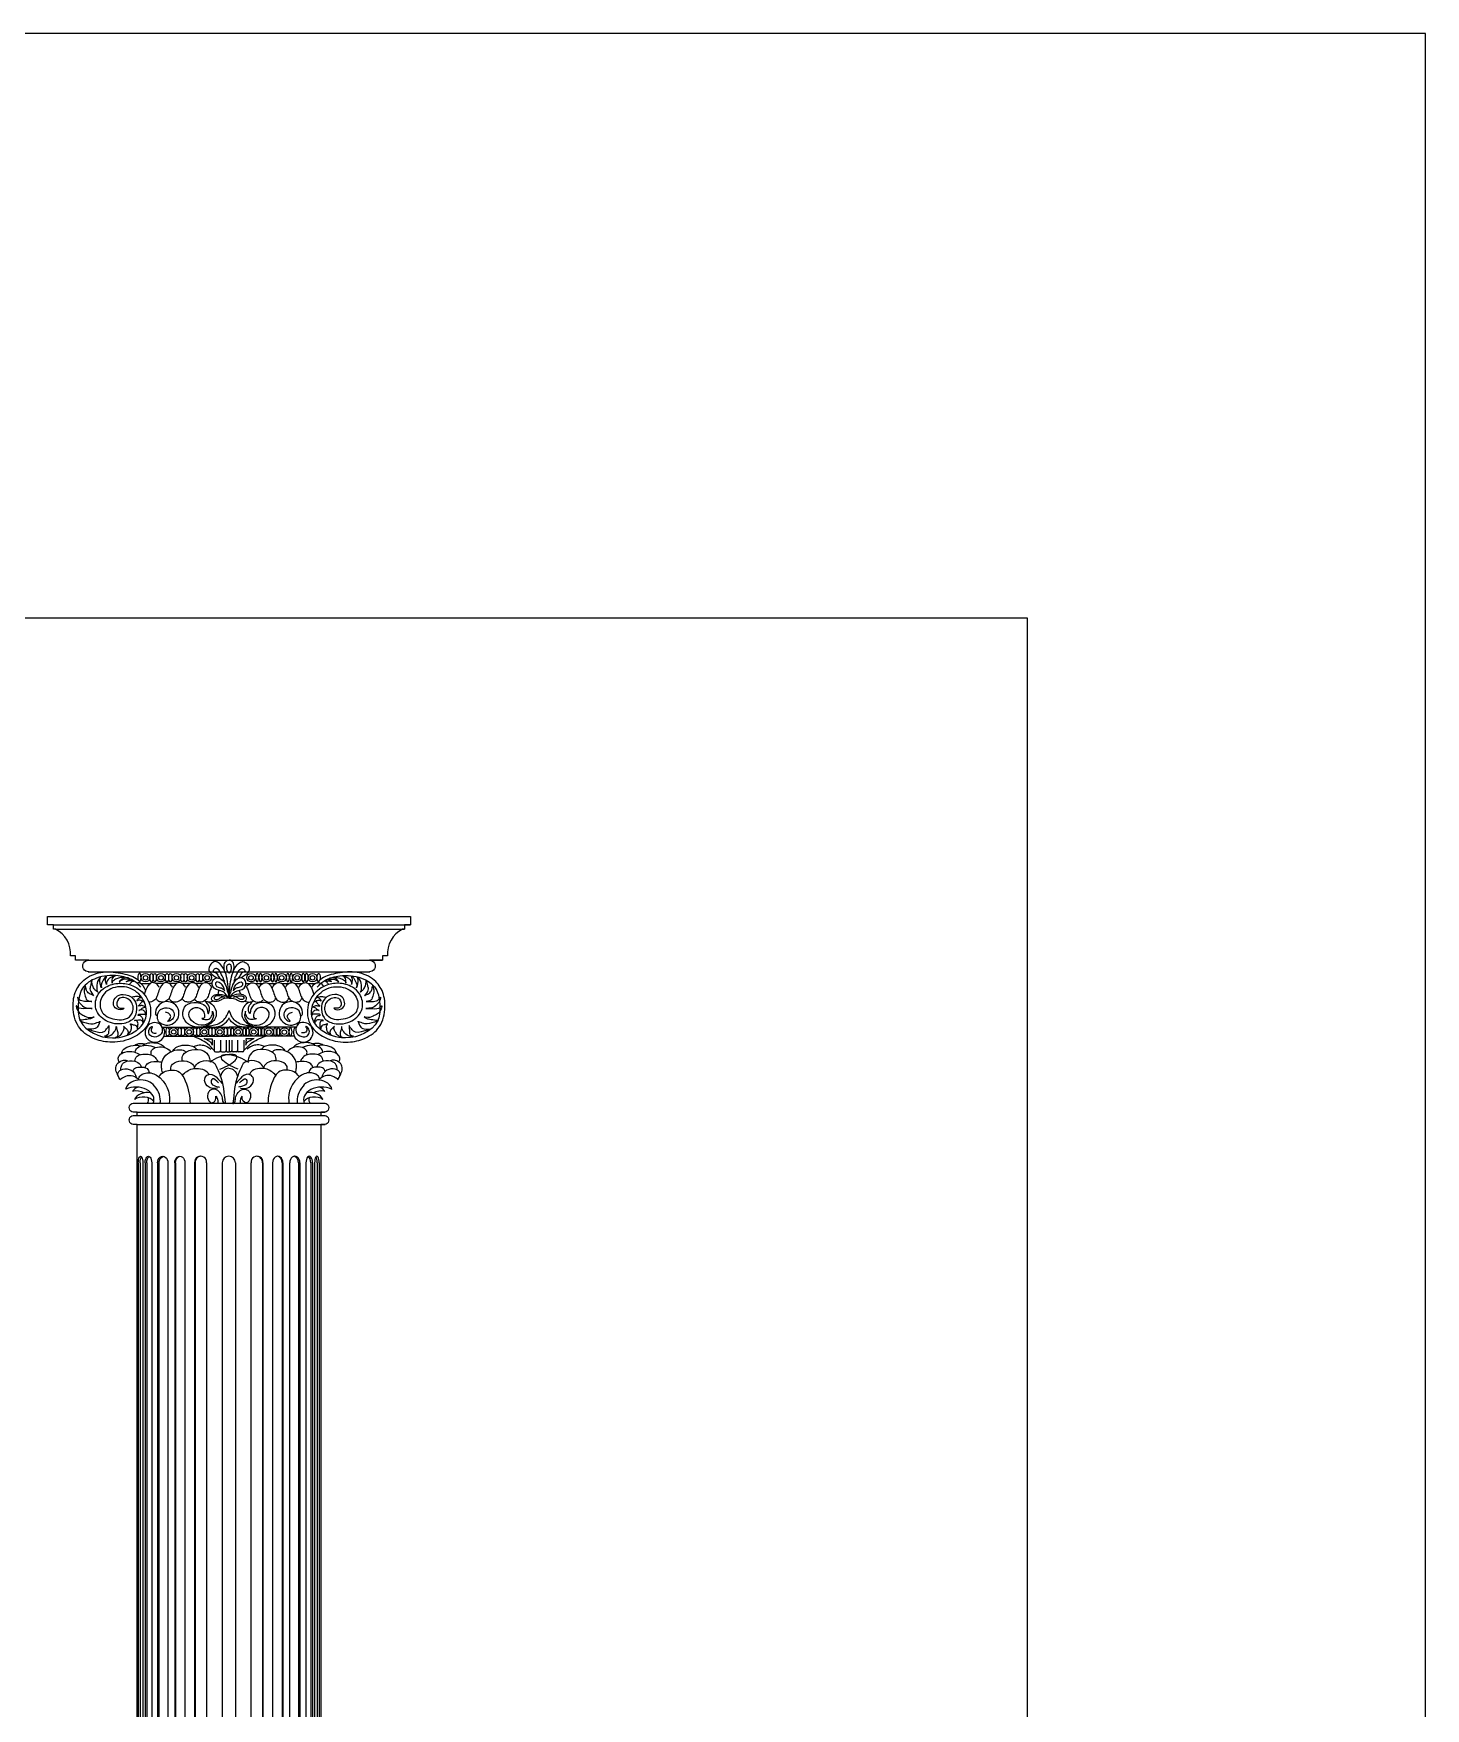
# Model space of a CAD drawing. Extents: x 15151 to 53333, y -36484 to -6005.
# Drawn here: x 43785 to 45634, y -8231 to -6005 of the extents above; entities that cross this region are included whole.
import ezdxf

# ---------------------------------------------------------------- set-up
doc = ezdxf.new("R2010")
doc.units = 0
doc.header["$MEASUREMENT"] = 0
doc.layers.get('DEFPOINTS').update_dxf_attribs({"linetype": 'CONTINUOUS'})
for name, color, linetype in [('3', 3, 'CONTINUOUS'), ('4', 4, 'CONTINUOUS'), ('7', 7, 'CONTINUOUS'), ('K', 3, 'CONTINUOUS')]:
    doc.layers.add(name, color=color, linetype=linetype)

# ---------------------------------------------------------------- blocks, each defined once
blk = doc.blocks.new('A$C71C358DA')
at = {"layer": '3'}
for p, q in [((13.5, 4581), (820, 4581)), ((18.2, 4571), (806.5, 4571)), ((92, 4501), (756.5, 4501)), ((211.2, 4448.3), (233.6, 4448.3)), ((261.5, 4448.3), (245.1, 4448.3)), ((290.8, 4448.3), (275.3, 4448.3)), ((320.6, 4448.3), (304.6, 4448.3)), ((349.9, 4448.3), (334.4, 4448.3)), ((371.7, 4448.3), (363.7, 4448.3)), ((448.3, 4448.3), (456.3, 4448.3)), ((470.1, 4448.3), (485.6, 4448.3)), ((499.4, 4448.3), (515.4, 4448.3)), ((529.2, 4448.3), (544.7, 4448.3)), ((558.5, 4448.3), (574.9, 4448.3)), ((588.7, 4448.3), (604.3, 4448.3)), ((258.1, 4349.4), (410, 4349.4)), ((263, 4329.2), (410, 4329.2)), ((376.6, 4320), (376.6, 4297)), ((390.8, 4320), (390.8, 4297)), ((403.4, 4320), (403.4, 4297)), ((561.9, 4349.4), (410, 4349.4)), ((557.3, 4329.2), (410, 4329.2)), ((410, 4320), (410, 4294.3)), ((410, 4320), (410, 4294.3)), ((416.6, 4320), (416.6, 4297)), ((429.2, 4320), (429.2, 4297)), ((443.4, 4320), (443.4, 4297)), ((379.3, 4294.3), (388.1, 4294.3)), ((393.5, 4294.3), (400.7, 4294.3)), ((406.1, 4294.3), (410, 4294.3)), ((413.9, 4294.3), (410, 4294.3)), ((426.5, 4294.3), (419.3, 4294.3)), ((440.7, 4294.3), (431.9, 4294.3)), ((202.5, 4158), (627.2, 4158)), ((202.5, 4150), (627.2, 4150)), ((205, 4043.1), (205, 1379.9)), ((209.4, 4043.1), (209.4, 1379.9)), ((215.6, 4043.1), (215.6, 1379.9)), ((220.2, 4043.1), (220.2, 1379.9)), ((224.2, 4043.1), (224.2, 1379.9)), ((235.3, 4043.1), (235.3, 1379.9)), ((248.7, 4043.1), (248.7, 1379.9)), ((251.8, 4043.1), (251.8, 1379.9)), ((271.9, 4043.1), (271.9, 1379.9)), ((287.3, 4043.1), (287.3, 1379.9)), ((289, 4043.1), (289, 1379.9)), ((310.4, 4043.1), (310.4, 1379.9)), ((332.2, 4043.1), (332.2, 1379.9)), ((333.5, 4043.1), (333.5, 1379.9)), ((359.3, 4043.1), (359.3, 1379.9)), ((394.5, 4043.1), (394.5, 1379.9)), ((424.5, 4043.1), (424.5, 1379.9)), ((459.6, 4043.1), (459.6, 1379.9)), ((485.4, 4043.1), (485.4, 1379.9)), ((486.7, 4043.1), (486.7, 1379.9)), ((508.5, 4043.1), (508.5, 1379.9)), ((529.9, 4043.1), (529.9, 1379.9)), ((531.7, 4043.1), (531.7, 1379.9)), ((547, 4043.1), (547, 1379.9)), ((567.1, 4043.1), (567.1, 1379.9)), ((570.2, 4043.1), (570.2, 1379.9)), ((583.6, 4043.1), (583.6, 1379.9)), ((594.8, 4043.1), (594.8, 1379.9)), ((598.7, 4043.1), (598.7, 1379.9)), ((603.3, 4043.1), (603.3, 1379.9)), ((609.5, 4043.1), (609.5, 1379.9)), ((613.9, 4043.1), (613.9, 1379.9))]:
    blk.add_line(p, q, dxfattribs=at)
at = {"layer": '3', "linetype": 'Continuous'}
blk.add_line((62.7, 4511), (51.9, 4511), dxfattribs=at)
at = {"layer": '3'}
for centre, radius in [((221.4, 4461.6), 9.73), ((221.5, 4461.3), 5.04), ((256.1, 4461.6), 9.73), ((256.3, 4461.3), 5.04), ((291.1, 4461.6), 9.73), ((291.2, 4461.3), 5.04), ((325.5, 4461.6), 9.73), ((325.7, 4461.3), 5.04), ((360.5, 4461.6), 9.73), ((360.6, 4461.3), 5.04), ((459.8, 4461.6), 9.73), ((459.6, 4461.3), 5.04), ((494.7, 4461.6), 9.73), ((494.5, 4461.3), 5.04), ((529.2, 4461.6), 9.73), ((529, 4461.3), 5.04), ((564.1, 4461.6), 9.73), ((563.9, 4461.3), 5.04), ((598.9, 4461.6), 9.73), ((598.7, 4461.3), 5.04), ((284.8, 4339.3), 9.73), ((285, 4339), 5.04), ((319.7, 4339.3), 9.73), ((319.9, 4339), 5.04), ((354.2, 4339.3), 9.73), ((354.3, 4339), 5.04), ((389.1, 4339.3), 9.73), ((389.3, 4339), 5.04), ((430.9, 4339.3), 9.73), ((430.7, 4339), 5.04), ((465.8, 4339.3), 9.73), ((465.7, 4339), 5.04), ((500.2, 4338.8), 9.73), ((500, 4338.5), 5.04), ((535.1, 4338.8), 9.73), ((535, 4338.5), 5.04)]:
    blk.add_circle(centre, radius, dxfattribs=at)
for centre, radius, start, end in [((270.4, 4380.8), 26.6, 222.4063, 184.2473), ((549.6, 4380.8), 26.6, 355.7527, 317.5937), ((242.5, 4337.8), 22.2, 62.3846, 24.2256), ((577.6, 4338.2), 22.2, 155.7744, 117.6154), ((379.3, 4297), 2.7, 180, 270), ((388.1, 4297), 2.7, 270, 0), ((393.5, 4297), 2.7, 180, 270), ((400.7, 4297), 2.7, 270, 0), ((406.1, 4297), 2.7, 180, 270), ((413.9, 4297), 2.7, 270, 0), ((419.3, 4297), 2.7, 180, 270), ((426.5, 4297), 2.7, 270, 0), ((431.9, 4297), 2.7, 180, 270), ((440.7, 4297), 2.7, 270, 0), ((345.8, 4044.4), 13.6, 354.2894, 185.7106), ((347.1, 4044.4), 13.6, 92.7661, 185.7106), ((409.5, 4043.1), 15, 0, 180), ((473.2, 4044.4), 13.6, 354.2894, 185.7106), ((471.9, 4044.4), 13.6, 354.2894, 87.2339)]:
    blk.add_arc(centre, radius, start, end, dxfattribs=at)
for centre, major_axis, ratio, start_param, end_param in [((207.7, 4461.7), (0, -9.59), 0.368687, 0.213686, 5.328976), ((409.9, 4339.4), (0, 9.59), 0.368687, -0.014828, 3.156421), ((391.6, 4269.6), (35.7, 14.4), 0.334277, 4.515303, 8.49683), ((409.2, 4227.5), (0, 29.5), 0.679618, -0.012114, 1.180535), ((210.4, 4206.3), (-34.3, 0), 0.704225, 3.576178, 6.165904), ((199.6, 4185.6), (40.8, 0), 0.704225, 5.992134, 8.440462), ((213.6, 4199.6), (22.5, 0), 0.704225, 1.981482, 2.811033), ((200.7, 4186.2), (-27.7, 0), 0.704225, 4.028816, 5.021034), ((226.2, 4180.4), (30.8, 0), 0.704225, 1.325228, 2.866839), ((165.4, 4183.3), (-89.6, 0), 0.704225, 3.048031, 3.695457), ((653.4, 4183.3), (-89.6, 0), 0.704225, 5.729321, 6.376747), ((619.2, 4185.6), (40.8, 0), 0.704225, 0.984316, 3.432644), ((608.4, 4206.3), (-34.3, 0), 0.704225, 3.258874, 5.8486), ((592.6, 4180.4), (30.8, 0), 0.704225, 0.274753, 1.816365), ((618.1, 4186.2), (-27.7, 0), 0.704225, 4.403743, 5.395961), ((605.2, 4199.6), (22.5, 0), 0.704225, 0.330559, 1.16011), ((216, 4172.8), (-27.2, 0), 0.704225, 3.630052, 5.503739), ((200.7, 4186.2), (-27.7, 0), 0.704225, 2.672607, 3.339909), ((602.8, 4172.8), (-27.2, 0), 0.704225, 3.921039, 5.794725), ((618.1, 4186.2), (-27.7, 0), 0.704225, 6.084868, 6.752171), ((520.1, 4043.1), (0, -15), 0.771984, 1.570796, 4.712389), ((518.3, 4043.1), (0, -15), 0.771984, 1.570796, 3.065705), ((558.6, 4043.1), (0, -15), 0.771984, 1.570796, 4.712389), ((555.5, 4043.1), (0, -15), 0.771984, 1.570796, 3.008544), ((591.2, 4043.1), (0, 15), 0.502408, 4.712389, 7.853982), ((587.2, 4043.1), (0, 15), 0.502408, 4.712389, 6.018005), ((608.6, 4043.1), (0, 15), 0.352632, 4.712389, 7.853982), ((604.2, 4043.1), (0, 15), 0.352632, 4.712389, 5.855376)]:
    blk.add_ellipse(centre, major_axis=major_axis, ratio=ratio, start_param=start_param, end_param=end_param, dxfattribs=at)
for centre in [(235, 4461.7), (242.5, 4461.7), (269.8, 4461.7), (277.3, 4461.7), (304.4, 4461.7), (311.9, 4461.7), (339.2, 4461.7), (346.7, 4461.7), (271.2, 4339.4), (298.4, 4339.4), (305.9, 4339.4), (333.1, 4339.4), (340.6, 4339.4), (367.8, 4339.4), (375.3, 4339.4), (402.4, 4339.4)]:
    blk.add_ellipse(centre, major_axis=(0, -9.59), ratio=0.368687, dxfattribs=at)
at = {"layer": '3', "extrusion": (0, 0, -1)}
for centre in [(473.6, 4461.7), (481.1, 4461.7), (508.3, 4461.7), (515.8, 4461.7), (542.9, 4461.7), (550.4, 4461.7), (577.7, 4461.7), (585.2, 4461.7), (417.6, 4339.4), (444.7, 4339.4), (452.2, 4339.4), (479.4, 4339.4), (486.9, 4339.4), (514, 4338.9), (521.5, 4338.9), (548.8, 4338.9)]:
    blk.add_ellipse(centre, major_axis=(0, -9.59), ratio=0.368687, dxfattribs=at)
for centre, major_axis, ratio, start_param, end_param in [((612.5, 4461.7), (0, -9.59), 0.368687, 0.256015, 5.293385), ((410.1, 4339.4), (0, 9.59), 0.368687, -0.014828, 3.156421), ((428.4, 4269.6), (-35.7, 14.4), 0.334277, 4.515303, 8.49683), ((410.8, 4227.5), (0, 29.5), 0.679618, -0.012114, 1.180535), ((210.3, 4043.1), (0, 15), 0.352632, 4.712389, 7.853982), ((214.7, 4043.1), (0, 15), 0.352632, 4.712389, 5.855376), ((227.8, 4043.1), (0, 15), 0.502408, 4.712389, 7.853982), ((231.7, 4043.1), (0, 15), 0.502408, 4.712389, 6.018005), ((260.3, 4043.1), (0, -15), 0.771984, 1.570796, 4.712389), ((263.4, 4043.1), (0, -15), 0.771984, 1.570796, 3.008544), ((298.8, 4043.1), (0, -15), 0.771984, 1.570796, 4.712389), ((300.6, 4043.1), (0, -15), 0.771984, 1.570796, 3.065705)]:
    blk.add_ellipse(centre, major_axis=major_axis, ratio=ratio, start_param=start_param, end_param=end_param, dxfattribs=at)
at = {"layer": '3'}
for points in [[(185.3, 4446), (187.2, 4449.2), (194.5, 4453.9), (194.8, 4453.9), (189.4, 4454.6), (179.5, 4452.7), (178.2, 4452.3), (179.8, 4453.3), (184.3, 4456.5), (187.2, 4457.8), (181.1, 4458.1), (164.8, 4454.3), (162, 4452), (162.3, 4452), (164.5, 4454.9), (170.6, 4460.3), (173.4, 4462.2), (174.1, 4462.2), (169.6, 4462.2), (157.8, 4459.7), (149.5, 4455.2), (146, 4449.5), (146, 4449.2), (146, 4452), (150.1, 4464.1), (152.1, 4465.7), (152.7, 4465.7), (146, 4463.2), (133.2, 4450.4), (132.9, 4449.5), (133.2, 4446), (133.2, 4446.3), (132, 4451.1), (131.3, 4457.8), (133.2, 4464.8), (133.2, 4465.1), (128.4, 4460.3), (122.1, 4447.6), (121.7, 4440.2), (122.1, 4438.6), (121.7, 4439.3), (120.1, 4443.4), (118.5, 4451.7), (119.5, 4461.6), (119.8, 4462.9), (118.9, 4461.9), (111.5, 4444.7), (111.5, 4436.7), (113.1, 4430), (113.8, 4428.7), (112.8, 4429.4), (106.7, 4434.8), (102, 4443.4), (100.4, 4454.6), (100.4, 4455.5), (98.8, 4449.8), (96.5, 4440.5), (97.5, 4430), (103.2, 4421.1), (102.9, 4421.4), (99.1, 4423.3), (90.1, 4429.4), (87, 4436.7), (84.7, 4443.7), (84.4, 4444), (84.4, 4443.1), (82.5, 4431.6), (85.4, 4419.8), (94, 4408.6), (100, 4407.7), (98.8, 4407.7), (86.6, 4407.7), (74.5, 4410.2), (68.8, 4416.3), (68.1, 4417.3), (68.1, 4415.3), (77.1, 4400), (90.1, 4393), (100.7, 4392.1), (100, 4392.1), (90.1, 4392.1), (71.6, 4392.7), (66.2, 4396.8), (65.2, 4397.8), (66.5, 4391.1), (84.4, 4374.8), (102.3, 4372.3), (104.8, 4372.9), (103.2, 4371.7), (92.1, 4367.8), (78, 4365.9), (74.2, 4365.9), (72.6, 4365.9), (72.9, 4365.3), (81.5, 4361.1), (103.2, 4357.3), (114.7, 4360.8), (118.5, 4362.4), (118.5, 4362.7), (116.6, 4358.3), (110.6, 4348.4), (94, 4344.9), (91.4, 4344.9), (93, 4344.5), (106.1, 4340.4), (129.1, 4340.7), (134.8, 4347.4), (138.3, 4353.5), (138.3, 4353.8), (138.3, 4351.9), (137.7, 4337.5), (133.5, 4330.8), (128.8, 4329.2), (129.1, 4329.2), (140.3, 4330.2), (150.8, 4339.1), (154.3, 4345.2), (154.9, 4350.9), (154.9, 4351.2), (156.8, 4345.5), (158.8, 4335.6), (154.9, 4326.4), (153.7, 4326.4), (159.7, 4328.6), (167.7, 4335.3), (172.5, 4344.5), (171.8, 4351.9), (171.5, 4352.2), (173.4, 4350.3), (179.2, 4344.5), (181.4, 4335), (180.1, 4332.1), (180.8, 4332.7), (187.5, 4339.8), (189.4, 4346.5), (187.8, 4356.7), (187.5, 4357), (190.4, 4356.3), (199.3, 4353.5), (202.8, 4346.5), (202.8, 4345.8), (203.4, 4347.4), (204.1, 4352.8), (203.4, 4361.8), (197.4, 4365), (197.1, 4365), (202.8, 4365.9), (211.4, 4365.6), (214.9, 4362.1), (215.9, 4360.8), (215.9, 4361.1), (215.9, 4365), (213, 4372.6), (205, 4376.4), (204.1, 4376.8), (204.4, 4377.4), (213.3, 4379.3), (218.8, 4379.3), (222.3, 4377.4), (222.3, 4377.1), (221.3, 4381.2), (217.8, 4386.6), (207.6, 4387.9), (206.6, 4387.3), (207.9, 4387.9), (215.6, 4393.7), (220.7, 4394.6), (221.6, 4394.6), (220.4, 4395.6), (211.7, 4398.4), (207.9, 4398.1), (205, 4397.5), (204.7, 4397.2), (207, 4399.4), (210.8, 4404.2), (216.5, 4407.4), (217.5, 4407.1), (217.2, 4407.1), (212.1, 4409.6), (203.8, 4409.6), (201.9, 4409.3), (202.2, 4409.9), (207.9, 4416), (210.5, 4416.6), (211.7, 4416.6), (207.9, 4417.9), (196.7, 4418.5), (191.3, 4417.3)], [(397, 4460.9), (393.3, 4467.8), (383.3, 4481.6), (376.7, 4480.8), (374.2, 4475.3), (379.5, 4473.3), (385.7, 4465), (399.5, 4452.9)], [(423, 4460.9), (426.9, 4467.8), (436.9, 4481.6), (443.5, 4480.8), (446, 4475.3), (440.5, 4473.3), (434.3, 4465), (420.5, 4452.9)], [(634.7, 4446), (632.8, 4449.2), (625.5, 4453.9), (625.2, 4453.9), (630.6, 4454.6), (640.5, 4452.7), (641.8, 4452.3), (640.2, 4453.3), (635.7, 4456.5), (632.8, 4457.8), (638.9, 4458.1), (655.2, 4454.3), (658, 4452), (657.7, 4452), (655.5, 4454.9), (649.4, 4460.3), (646.6, 4462.2), (645.9, 4462.2), (650.4, 4462.2), (662.2, 4459.7), (670.5, 4455.2), (674, 4449.5), (674, 4449.2), (674, 4452), (669.9, 4464.1), (667.9, 4465.7), (667.3, 4465.7), (674, 4463.2), (686.8, 4450.4), (687.1, 4449.5), (686.8, 4446), (686.8, 4446.3), (688, 4451.1), (688.7, 4457.8), (686.8, 4464.8), (686.8, 4465.1), (691.6, 4460.3), (697.9, 4447.6), (698.3, 4440.2), (697.9, 4438.6), (698.3, 4439.3), (699.9, 4443.4), (701.5, 4451.7), (700.5, 4461.6), (700.2, 4462.9), (701.1, 4461.9), (708.5, 4444.7), (708.5, 4436.7), (706.9, 4430), (706.2, 4428.7), (707.2, 4429.4), (713.3, 4434.8), (718, 4443.4), (719.6, 4454.6), (719.6, 4455.5), (721.2, 4449.8), (723.5, 4440.5), (722.5, 4430), (716.8, 4421.1), (717.1, 4421.4), (720.9, 4423.3), (729.9, 4429.4), (733, 4436.7), (735.3, 4443.7), (735.6, 4444), (735.6, 4443.1), (737.5, 4431.6), (734.6, 4419.8), (726, 4408.6), (720, 4407.7), (721.2, 4407.7), (733.4, 4407.7), (745.5, 4410.2), (751.2, 4416.3), (751.9, 4417.3), (751.9, 4415.3), (742.9, 4400), (729.9, 4393), (719.3, 4392.1), (720, 4392.1), (729.9, 4392.1), (748.4, 4392.7), (753.8, 4396.8), (754.8, 4397.8), (753.5, 4391.1), (735.6, 4374.8), (717.7, 4372.3), (715.2, 4372.9), (716.8, 4371.7), (727.9, 4367.8), (742, 4365.9), (745.8, 4365.9), (747.4, 4365.9), (747.1, 4365.3), (738.5, 4361.1), (716.8, 4357.3), (705.3, 4360.8), (701.5, 4362.4), (701.5, 4362.7), (703.4, 4358.3), (709.4, 4348.4), (726, 4344.9), (728.6, 4344.9), (727, 4344.5), (713.9, 4340.4), (690.9, 4340.7), (685.2, 4347.4), (681.7, 4353.5), (681.7, 4353.8), (681.7, 4351.9), (682.3, 4337.5), (686.4, 4330.8), (691.2, 4329.2), (690.9, 4329.2), (679.7, 4330.2), (669.2, 4339.1), (665.7, 4345.2), (665.1, 4350.9), (665.1, 4351.2), (663.2, 4345.5), (661.2, 4335.6), (665.1, 4326.4), (666.3, 4326.4), (660.3, 4328.6), (652.3, 4335.3), (647.5, 4344.5), (648.2, 4351.9), (648.5, 4352.2), (646.6, 4350.3), (640.8, 4344.5), (638.6, 4335), (639.9, 4332.1), (639.2, 4332.7), (632.5, 4339.8), (630.6, 4346.5), (632.2, 4356.7), (632.5, 4357), (629.6, 4356.3), (620.7, 4353.5), (617.2, 4346.5), (617.2, 4345.8), (616.6, 4347.4), (615.9, 4352.8), (616.6, 4361.8), (622.6, 4365), (622.9, 4365), (617.2, 4365.9), (608.6, 4365.6), (605.1, 4362.1), (604.1, 4360.8), (604.1, 4361.1), (604.1, 4365), (607, 4372.6), (615, 4376.4), (615.9, 4376.8), (615.6, 4377.4), (606.7, 4379.3), (601.2, 4379.3), (597.7, 4377.4), (597.7, 4377.1), (598.7, 4381.2), (602.2, 4386.6), (612.4, 4387.9), (613.4, 4387.3), (612.1, 4387.9), (604.4, 4393.7), (599.3, 4394.6), (598.4, 4394.6), (599.6, 4395.6), (608.3, 4398.4), (612.1, 4398.1), (615, 4397.5), (615.3, 4397.2), (613, 4399.4), (609.2, 4404.2), (603.5, 4407.4), (602.5, 4407.1), (602.8, 4407.1), (607.9, 4409.6), (616.2, 4409.6), (618.1, 4409.3), (617.8, 4409.9), (612.1, 4416), (609.5, 4416.6), (608.3, 4416.6), (612.1, 4417.9), (623.3, 4418.5), (628.7, 4417.3)], [(311.9, 4439.4), (306.5, 4446.9), (296, 4450.3), (280.9, 4432.3), (269.6, 4409.7), (257.4, 4406.3), (249.5, 4409.2), (247.4, 4411.3)], [(341.7, 4439.4), (336.2, 4446.9), (325.8, 4450.3), (310.7, 4432.3), (299.4, 4409.7), (287.2, 4406.3), (279.2, 4409.2), (277.1, 4411.3)], [(410, 4415), (403.2, 4441.7), (395.3, 4455.9), (382.8, 4460.9), (373.2, 4455), (376.1, 4437.5), (396.6, 4429.6), (405.7, 4420.5), (410, 4415)], [(399.9, 4433), (397.4, 4440.5), (390.3, 4449.2), (385.3, 4451.7), (380.7, 4450.9), (379.9, 4444.6), (385.3, 4440), (394.1, 4437.5), (400.3, 4432.1)], [(397, 4460.9), (397.4, 4457.5), (399.5, 4452.9)], [(410, 4415), (416.8, 4441.7), (424.7, 4455.9), (437.2, 4460.9), (446.8, 4455), (443.9, 4437.5), (423.4, 4429.6), (414.3, 4420.5), (410, 4415)], [(420.1, 4433), (422.6, 4440.5), (429.7, 4449.2), (434.7, 4451.7), (439.3, 4450.9), (440.1, 4444.6), (434.7, 4440), (425.9, 4437.5), (419.7, 4432.1)], [(423, 4460.9), (422.6, 4457.5), (420.5, 4452.9)], [(478.3, 4439.4), (483.8, 4446.9), (494.2, 4450.3), (509.3, 4432.3), (520.6, 4409.7), (532.8, 4406.3), (540.8, 4409.2), (542.9, 4411.3)], [(508.1, 4439.4), (513.5, 4446.9), (524, 4450.3), (539.1, 4432.3), (550.4, 4409.7), (562.6, 4406.3), (570.5, 4409.2), (572.6, 4411.3)], [(247.4, 4411.3), (246.1, 4413.6), (245.6, 4415.5)], [(250.7, 4362.8), (248.7, 4368.9), (251.9, 4386.3), (270.6, 4393.2), (284.1, 4385.6), (285.4, 4373.2), (276.8, 4364.1), (272.7, 4362.8), (272.3, 4362.7), (276.3, 4368.8), (278.1, 4375.2), (275, 4380.2), (266.5, 4383.5)], [(277.1, 4411.3), (275.9, 4413.6), (275.4, 4415.5)], [(306.5, 4411.3), (305.2, 4413.6), (304.7, 4415.5)], [(364.8, 4406.3), (376.4, 4395.8), (380.8, 4375.6), (366.2, 4356.5), (318.7, 4356.4), (305.9, 4377.2), (313.5, 4399.2), (336.9, 4405.5), (352.2, 4400.8), (361.4, 4387.6), (362.8, 4380.3), (365.7, 4387.1), (365.1, 4395.8), (355.5, 4409.5)], [(354.9, 4374.8), (351.7, 4385.9), (333.7, 4394.1), (319.6, 4383), (325.5, 4364.7), (347.4, 4354.2), (368, 4361.1), (374.9, 4375.8), (373.2, 4383.6), (372.6, 4385.9), (372.6, 4384), (371.6, 4376.8), (364.4, 4368), (352.3, 4367.6), (349, 4368.9), (348.4, 4369.3), (349.7, 4369.3), (354.3, 4371.2), (354.9, 4373.2), (354.9, 4374.8)], [(410, 4415), (403.5, 4419.8), (382.9, 4423.8), (376.5, 4421.8), (370.8, 4416.7), (371.4, 4411), (376.8, 4408), (389.3, 4410), (396.8, 4414), (410, 4415)], [(400.1, 4417.7), (390, 4420.4), (376.5, 4416.7), (376.5, 4414.4), (379.9, 4412.3), (387.3, 4413.7), (393, 4417.7), (400.8, 4417.7)], [(410, 4415), (416.5, 4419.8), (437.1, 4423.8), (443.5, 4421.8), (449.2, 4416.7), (448.6, 4411), (443.2, 4408), (430.7, 4410), (423.2, 4414), (410, 4415)], [(419.9, 4417.7), (430, 4420.4), (443.5, 4416.7), (443.5, 4414.4), (440.1, 4412.3), (432.7, 4413.7), (427, 4417.7), (419.2, 4417.7)], [(455.2, 4406.3), (443.6, 4395.8), (439.2, 4375.6), (453.7, 4356.5), (501.3, 4356.4), (514.1, 4377.2), (506.5, 4399.2), (483.1, 4405.5), (467.8, 4400.8), (458.6, 4387.6), (457.2, 4380.3), (454.3, 4387.1), (454.9, 4395.8), (464.5, 4409.5)], [(465.1, 4374.8), (468.3, 4385.9), (486.3, 4394.1), (500.4, 4383), (494.5, 4364.7), (472.6, 4354.2), (452, 4361.1), (445.1, 4375.8), (446.8, 4383.6), (447.4, 4385.9), (447.4, 4384), (448.4, 4376.8), (455.6, 4368), (467.7, 4367.6), (471, 4368.9), (471.6, 4369.3), (470.3, 4369.3), (465.7, 4371.2), (465.1, 4373.2), (465.1, 4374.8)], [(513.5, 4411.3), (514.8, 4413.6), (515.3, 4415.5)], [(569.3, 4362.8), (571.3, 4368.9), (568.1, 4386.3), (549.4, 4393.2), (535.9, 4385.6), (534.6, 4373.2), (543.2, 4364.1), (547.3, 4362.8), (547.7, 4362.7), (543.7, 4368.8), (541.9, 4375.2), (545, 4380.2), (553.5, 4383.5)], [(542.9, 4411.3), (544.1, 4413.6), (544.6, 4415.5)], [(572.6, 4411.3), (573.9, 4413.6), (574.4, 4415.5)], [(252.8, 4357.4), (256.1, 4353.3), (258.6, 4338.7), (245.9, 4328), (233.1, 4330), (228.6, 4339.4), (232.7, 4349), (235.6, 4351.2), (235.9, 4351.3), (234.5, 4345.4), (234.9, 4339.9), (238.8, 4336.9), (246.3, 4336.8)], [(567.3, 4357.9), (564, 4353.7), (561.5, 4339.2), (574.2, 4328.4), (587, 4330.5), (591.5, 4339.8), (587.4, 4349.5), (584.5, 4351.7), (584.2, 4351.8), (585.6, 4345.9), (585.2, 4340.4), (581.3, 4337.4), (573.8, 4337.2)], [(376.6, 4297), (361.6, 4312), (345.4, 4322.1), (327.7, 4329.2)], [(353.5, 4324.1), (369.1, 4323.6), (371.7, 4323.1), (371.7, 4322.6), (372.2, 4311), (372.2, 4309.4), (371.2, 4311.5), (365.1, 4318), (354, 4324.1)], [(443.4, 4297), (458.4, 4312), (474.6, 4322.1), (492.3, 4329.2)], [(466.5, 4324.1), (450.9, 4323.6), (448.3, 4323.1), (448.3, 4322.6), (447.8, 4311), (447.8, 4309.4), (448.8, 4311.5), (454.9, 4318), (466, 4324.1)]]:
    blk.add_spline(points, degree=3, dxfattribs=at)
for points, knots in [([(211, 4439.9), (205.2, 4447.3), (189.4, 4459.7), (154.6, 4468.5), (112.3, 4464.9), (73.9, 4440.6), (67.5, 4398), (72.3, 4347.2), (137.8, 4315.5), (199.9, 4336), (226.1, 4369.2), (222.6, 4407.4), (196.4, 4438.6), (152.9, 4445.1), (118.9, 4423.1), (117.1, 4384.9), (140.9, 4367.5), (179.1, 4363.1), (196.9, 4387.8), (189.8, 4415), (158.5, 4420.5), (153.7, 4393.9), (166.1, 4391.7), (172.8, 4393), (173.1, 4392.5), (173.1, 4392.4)], [0, 0, 0, 0, 26.045766, 73.219824, 140.405161, 195.915937, 250.504115, 297.102201, 401.948359, 473.499986, 520.987952, 566.74408, 624.886083, 682.022856, 733.926058, 773.554279, 816.020473, 864.161342, 891.910163, 928.603008, 961.694584, 985.576498, 1004.121123, 1006.952886, 1007.712216, 1007.712216, 1007.712216, 1007.712216]), ([(410, 4415), (408.7, 4432.4), (406.9, 4458), (400.1, 4479.1), (390.9, 4493), (378.7, 4500), (367.2, 4492.7), (363.2, 4479.4), (367.5, 4471.6), (377.4, 4464.4), (383.2, 4460.9)], [0, 0, 0, 0, 58.517708, 85.557554, 102.400352, 114.600489, 127.353508, 141.365772, 159.992517, 181.778585, 181.778585, 181.778585, 181.778585]), ([(401, 4472.8), (400.2, 4476.7), (398.4, 4484.1), (399.1, 4495.6), (405.3, 4500.6), (409, 4501.3), (410.1, 4501.4)], [0, 0, 0, 0, 13.614234, 26.772806, 35.013174, 38.496497, 38.496497, 38.496497, 38.496497]), ([(410.1, 4471.7), (409.6, 4474.1), (408.6, 4470.1), (405.4, 4477.7), (404.2, 4484.8), (406, 4491.5), (409.3, 4492.1), (410.1, 4492.1)], [0, 0, 0, 0, 8.07962, 18.320953, 26.69946, 34.358167, 37.045773, 37.045773, 37.045773, 37.045773]), ([(409.9, 4471.7), (410.4, 4474.1), (411.6, 4470.1), (414.8, 4477.7), (416, 4484.8), (414.2, 4491.5), (411, 4492.1), (410.1, 4492.1)], [0, 0, 0, 0, 8.07962, 18.320953, 26.69946, 34.358167, 37.045773, 37.045773, 37.045773, 37.045773]), ([(410, 4415), (411.3, 4432.4), (413.1, 4458), (420.1, 4479.1), (429.3, 4493), (441.5, 4500), (453, 4492.7), (457.1, 4479.4), (452.5, 4471.6), (442.6, 4464.4), (436.8, 4460.9)], [0, 0, 0, 0, 58.517708, 85.557554, 102.400352, 114.600489, 127.353508, 141.365772, 159.992517, 181.778585, 181.778585, 181.778585, 181.778585]), ([(419.2, 4472.8), (420.1, 4476.7), (421.8, 4484.1), (421.1, 4495.6), (414.9, 4500.6), (411.2, 4501.3), (410.1, 4501.4)], [0, 0, 0, 0, 13.614234, 26.772806, 35.013174, 38.496497, 38.496497, 38.496497, 38.496497]), ([(609, 4439.9), (614.8, 4447.3), (630.6, 4459.7), (665.4, 4468.5), (707.7, 4464.9), (746.1, 4440.6), (752.5, 4398), (747.7, 4347.2), (682.2, 4315.5), (620.1, 4336), (593.9, 4369.2), (597.4, 4407.4), (623.6, 4438.6), (667.1, 4445.1), (701.1, 4423.1), (702.9, 4384.9), (679.1, 4367.5), (640.9, 4363.1), (623.1, 4387.8), (630.2, 4415), (661.5, 4420.5), (666.3, 4393.9), (653.9, 4391.7), (647.2, 4393), (646.9, 4392.5), (646.9, 4392.4)], [0, 0, 0, 0, 26.045766, 73.219824, 140.405161, 195.915937, 250.504115, 297.102201, 401.948359, 473.499986, 520.987952, 566.74408, 624.886083, 682.022856, 733.926058, 773.554279, 816.020473, 864.161342, 891.910163, 928.603008, 961.694584, 985.576498, 1004.121123, 1006.952886, 1007.712216, 1007.712216, 1007.712216, 1007.712216]), ([(201.3, 4449.9), (202.9, 4450.3), (212.5, 4451.2), (218.3, 4440.2), (221.5, 4431.2), (221.6, 4430.7)], [17.283861, 17.283861, 17.283861, 17.283861, 22.546179, 48.652268, 50.259503, 50.259503, 50.259503, 50.259503]), ([(252.4, 4439.4), (250.9, 4442.2), (247.6, 4448.2), (231.2, 4453.5), (222.9, 4437.8), (219.5, 4426.5), (218.6, 4423.8)], [0, 0, 0, 0, 4.6452, 10.145781, 21.89352, 25.909131, 25.909131, 25.909131, 25.909131]), ([(282.6, 4439.4), (281.1, 4442.2), (277.8, 4448.2), (261.3, 4453.5), (249.7, 4431.4), (246.1, 4410.3), (233.1, 4406.2), (229, 4406.3)], [0, 0, 0, 0, 4.6452, 10.145781, 21.89352, 34.538768, 40.405849, 40.405849, 40.405849, 40.405849]), ([(370.5, 4440.3), (369.1, 4442.8), (365.8, 4448.3), (349.8, 4453.5), (338.1, 4431.4), (334.5, 4410), (317.9, 4405.1), (309.7, 4407.8), (307.2, 4410.6), (306.5, 4411.3)], [1.151597, 1.151597, 1.151597, 1.151597, 10.322667, 22.546179, 48.652268, 76.752818, 90.762128, 100.191215, 103.483055, 103.483055, 103.483055, 103.483055]), ([(370.5, 4440.3), (369.1, 4437.8), (364.2, 4425.8), (361.5, 4410), (344.8, 4405.1), (336.7, 4407.8), (334.1, 4410.6), (333.5, 4411.3)], [40.186483, 40.186483, 40.186483, 40.186483, 48.652268, 76.752818, 90.762128, 100.191215, 103.483055, 103.483055, 103.483055, 103.483055]), ([(387.4, 4432.6), (387.3, 4432.5), (386.3, 4429.6), (385.4, 4426.7), (384.5, 4424)], [48.283623, 48.283623, 48.283623, 48.283623, 48.652268, 57.33219, 57.33219, 57.33219, 57.33219]), ([(432.6, 4432.6), (432.7, 4432.5), (433.7, 4429.6), (434.6, 4426.7), (435.5, 4424)], [48.283623, 48.283623, 48.283623, 48.283623, 48.652268, 57.33219, 57.33219, 57.33219, 57.33219]), ([(449.5, 4440.3), (450.9, 4442.8), (454.2, 4448.3), (470.2, 4453.5), (481.9, 4431.4), (485.5, 4410), (502.1, 4405.1), (510.3, 4407.8), (512.8, 4410.6), (513.5, 4411.3)], [1.151597, 1.151597, 1.151597, 1.151597, 10.322667, 22.546179, 48.652268, 76.752818, 90.762128, 100.191215, 103.483055, 103.483055, 103.483055, 103.483055]), ([(449.5, 4440.3), (450.9, 4437.8), (455.8, 4425.8), (458.5, 4410), (475.2, 4405.1), (483.3, 4407.8), (485.9, 4410.6), (486.5, 4411.3)], [40.186483, 40.186483, 40.186483, 40.186483, 48.652268, 76.752818, 90.762128, 100.191215, 103.483055, 103.483055, 103.483055, 103.483055]), ([(537.4, 4439.4), (538.9, 4442.2), (542.2, 4448.2), (558.7, 4453.5), (570.3, 4431.4), (573.9, 4410.3), (586.9, 4406.2), (591, 4406.3)], [0, 0, 0, 0, 4.6452, 10.145781, 21.89352, 34.538768, 40.405849, 40.405849, 40.405849, 40.405849]), ([(567.6, 4439.4), (569.1, 4442.2), (572.4, 4448.2), (588.8, 4453.5), (597.1, 4437.8), (600.5, 4426.5), (601.4, 4423.8)], [0, 0, 0, 0, 4.6452, 10.145781, 21.89352, 25.909131, 25.909131, 25.909131, 25.909131]), ([(597, 4439.4), (598.5, 4442.2), (601.7, 4448.2), (614.8, 4452.4), (621, 4446.3), (623.7, 4441.7)], [0, 0, 0, 0, 10.322667, 22.546179, 38.63921, 38.63921, 38.63921, 38.63921]), ([(374.4, 4408.7), (371.3, 4407), (364.5, 4405.3), (357.8, 4407.5), (355.6, 4409.4), (355.5, 4409.5)], [78.812644, 78.812644, 78.812644, 78.812644, 90.762128, 100.191215, 100.668764, 100.668764, 100.668764, 100.668764]), ([(445.6, 4408.7), (448.7, 4407), (455.5, 4405.3), (462.2, 4407.5), (464.4, 4409.4), (464.5, 4409.5)], [78.812644, 78.812644, 78.812644, 78.812644, 90.762128, 100.191215, 100.668764, 100.668764, 100.668764, 100.668764]), ([(248.2, 4376.2), (247.6, 4376.2), (245.6, 4375.9), (244.5, 4377.7), (243.8, 4378.8)], [0, 0, 0, 0, 1.788146, 5.115479, 5.115479, 5.115479, 5.115479]), ([(356.1, 4352), (364.4, 4352.6), (382.4, 4353.7), (399.8, 4365.6), (405.1, 4376), (410, 4387.4)], [0, 0, 0, 0, 27.690165, 60.204339, 68.529066, 68.529066, 68.529066, 68.529066]), ([(377.2, 4349.6), (382.6, 4350.5), (394.1, 4352.3), (405.4, 4361.8), (409.2, 4369), (410, 4371)], [0, 0, 0, 0, 18.059342, 38.483728, 45.592839, 45.592839, 45.592839, 45.592839]), ([(463.9, 4352), (455.6, 4352.6), (437.6, 4353.7), (420.2, 4365.6), (414.9, 4376), (410, 4387.4)], [0, 0, 0, 0, 27.690165, 60.204339, 68.529066, 68.529066, 68.529066, 68.529066]), ([(442.8, 4349.6), (437.4, 4350.5), (425.9, 4352.3), (414.6, 4361.8), (410.8, 4369), (410, 4371)], [0, 0, 0, 0, 18.059342, 38.483728, 45.592839, 45.592839, 45.592839, 45.592839]), ([(571.8, 4376.2), (572.4, 4376.2), (574.4, 4375.9), (575.5, 4377.7), (576.2, 4378.8)], [0, 0, 0, 0, 1.788146, 5.115479, 5.115479, 5.115479, 5.115479]), ([(215.2, 4308.5), (217.8, 4310.2), (224.5, 4314.8), (240.4, 4315.2), (256.7, 4312.4), (262.6, 4306.2), (265.2, 4303.5)], [0, 0, 0, 0, 7.357868, 19.333719, 31.448959, 40.962046, 40.962046, 40.962046, 40.962046]), ([(258.6, 4347.6), (259.1, 4347.9), (260.6, 4348.6), (261.9, 4347.6), (262.8, 4346.9)], [0, 0, 0, 0, 1.788146, 5.115479, 5.115479, 5.115479, 5.115479]), ([(604.8, 4308.5), (602.2, 4310.2), (595.5, 4314.8), (579.6, 4315.2), (563.3, 4312.4), (557.4, 4306.2), (554.8, 4303.5)], [0, 0, 0, 0, 7.357868, 19.333719, 31.448959, 40.962046, 40.962046, 40.962046, 40.962046]), ([(561.5, 4348.1), (561, 4348.3), (559.6, 4349.1), (558.2, 4348), (557.3, 4347.3)], [0, 0, 0, 0, 1.788146, 5.115479, 5.115479, 5.115479, 5.115479]), ([(161.9, 4271), (160.9, 4273.1), (158.6, 4278), (161.7, 4287.4), (175.2, 4295.3), (194.9, 4295.6), (204.7, 4290.2), (209.2, 4287.8)], [0, 0, 0, 0, 6.686792, 15.325013, 26.999501, 41.181029, 52.87562, 52.87562, 52.87562, 52.87562]), ([(166.8, 4290.1), (168.1, 4293.5), (171.4, 4301.5), (187.8, 4308.8), (203.1, 4309.6), (209.6, 4307.2), (210.3, 4306.9)], [0, 0, 0, 0, 10.310092, 24.337425, 38.130616, 39.843851, 39.843851, 39.843851, 39.843851]), ([(197.2, 4273.3), (198.3, 4277.2), (200.2, 4284.7), (217.9, 4290.3), (238.1, 4288.3), (245.6, 4278.5), (248.2, 4273.8), (248.9, 4272.5)], [0, 0, 0, 0, 11.38447, 21.322591, 37.703524, 48.749654, 52.873687, 52.873687, 52.873687, 52.873687]), ([(197.4, 4308.9), (198.8, 4310), (205.2, 4313.6), (214.7, 4313.1), (221, 4312.1)], [5.80598, 5.80598, 5.80598, 5.80598, 11.134904, 27.734193, 27.734193, 27.734193, 27.734193]), ([(197.8, 4293.5), (199, 4297), (201.6, 4304.3), (218.8, 4310.1), (234.1, 4308.4), (241.3, 4304.7), (242.9, 4303.9)], [0, 0, 0, 0, 10.310125, 21.622346, 36.361989, 40.505447, 40.505447, 40.505447, 40.505447]), ([(234.2, 4287.8), (233.8, 4290.9), (232.9, 4297.2), (244.7, 4305.4), (263.3, 4305.8), (274.8, 4299.1), (277.9, 4294.4), (278.3, 4293.9)], [0, 0, 0, 0, 8.814335, 18.296954, 30.963893, 44.843265, 46.555774, 46.555774, 46.555774, 46.555774]), ([(259.8, 4247.2), (258.9, 4250.8), (255.9, 4262.6), (260, 4281.4), (279.1, 4297.2), (304.4, 4301.1), (311.2, 4294.7), (312, 4293.9)], [0, 0, 0, 0, 10.829367, 36.137052, 52.936693, 73.27577, 76.267015, 76.267015, 76.267015, 76.267015]), ([(282.6, 4295.8), (284.1, 4297.9), (287.8, 4303.2), (300.7, 4309.3), (316.2, 4309.4), (330.6, 4307), (334.6, 4302.1), (336.5, 4299.7)], [0, 0, 0, 0, 6.839745, 17.506667, 30.646845, 38.968771, 46.904617, 46.904617, 46.904617, 46.904617]), ([(303.9, 4274), (303.7, 4278.7), (303.4, 4289.7), (325.6, 4300.9), (353, 4299.2), (364.9, 4285.5), (366.4, 4277.1), (367, 4273.6)], [0, 0, 0, 0, 13.48778, 31.49477, 50.028638, 64.900048, 75.413578, 75.413578, 75.413578, 75.413578]), ([(329.8, 4306), (332.9, 4307.3), (339.9, 4310), (355.8, 4309.4), (363.9, 4303.7), (368.9, 4300.2)], [0, 0, 0, 0, 7.506984, 16.741854, 31.023762, 31.023762, 31.023762, 31.023762]), ([(490.2, 4306), (487.1, 4307.3), (480.1, 4310), (464.2, 4309.4), (456.1, 4303.7), (451.1, 4300.2)], [0, 0, 0, 0, 7.506984, 16.741854, 31.023762, 31.023762, 31.023762, 31.023762]), ([(516.1, 4274), (516.3, 4278.7), (516.6, 4289.7), (494.4, 4300.9), (467, 4299.2), (455.1, 4285.5), (453.6, 4277.1), (453, 4273.6)], [0, 0, 0, 0, 13.48778, 31.49477, 50.028638, 64.900048, 75.413578, 75.413578, 75.413578, 75.413578]), ([(537.4, 4295.8), (535.9, 4297.9), (532.2, 4303.2), (519.3, 4309.3), (503.8, 4309.4), (489.4, 4307), (485.4, 4302.1), (483.5, 4299.7)], [0, 0, 0, 0, 6.839745, 17.506667, 30.646845, 38.968771, 46.904617, 46.904617, 46.904617, 46.904617]), ([(560.2, 4247.2), (561.1, 4250.8), (564.1, 4262.6), (560, 4281.4), (540.9, 4297.2), (515.6, 4301.1), (508.8, 4294.7), (508, 4293.9)], [0, 0, 0, 0, 10.829367, 36.137052, 52.936693, 73.27577, 76.267015, 76.267015, 76.267015, 76.267015]), ([(585.8, 4287.8), (586.2, 4290.9), (587.1, 4297.2), (575.3, 4305.4), (556.7, 4305.8), (545.2, 4299.1), (542.1, 4294.4), (541.7, 4293.9)], [0, 0, 0, 0, 8.814335, 18.296954, 30.963893, 44.843265, 46.555774, 46.555774, 46.555774, 46.555774]), ([(622.8, 4273.3), (621.7, 4277.2), (619.8, 4284.7), (602.1, 4290.3), (581.9, 4288.3), (574.4, 4278.5), (571.8, 4273.8), (571.1, 4272.5)], [0, 0, 0, 0, 11.38447, 21.322591, 37.703524, 48.749654, 52.873687, 52.873687, 52.873687, 52.873687]), ([(622.2, 4293.5), (621, 4297), (618.4, 4304.3), (601.2, 4310.1), (585.9, 4308.4), (578.7, 4304.7), (577.1, 4303.9)], [0, 0, 0, 0, 10.310125, 21.622346, 36.361989, 40.505447, 40.505447, 40.505447, 40.505447]), ([(622.6, 4308.9), (621.2, 4310), (614.8, 4313.6), (605.3, 4313.1), (599, 4312.1)], [5.80598, 5.80598, 5.80598, 5.80598, 11.134904, 27.734193, 27.734193, 27.734193, 27.734193]), ([(653.2, 4290.1), (651.9, 4293.5), (648.6, 4301.5), (632.2, 4308.8), (616.9, 4309.6), (610.4, 4307.2), (609.7, 4306.9)], [0, 0, 0, 0, 10.310092, 24.337425, 38.130616, 39.843851, 39.843851, 39.843851, 39.843851]), ([(658.1, 4271), (659.1, 4273.1), (661.4, 4278), (658.3, 4287.4), (644.8, 4295.3), (625.1, 4295.6), (615.3, 4290.2), (610.8, 4287.8)], [0, 0, 0, 0, 6.686792, 15.325013, 26.999501, 41.181029, 52.87562, 52.87562, 52.87562, 52.87562]), ([(159.1, 4240.7), (158.2, 4242.7), (155.5, 4248.5), (152.7, 4258.4), (158, 4268.9), (168.1, 4275), (177.2, 4275.3), (180.7, 4273.9), (181.4, 4273.6)], [0, 0, 0, 0, 6.418467, 18.38601, 29.410674, 38.145336, 45.042022, 46.755177, 46.755177, 46.755177, 46.755177]), ([(163.1, 4232.6), (160.5, 4237.4), (155.8, 4245.8), (170, 4257.6), (193.6, 4253.3), (198, 4242.8), (200.4, 4236.8)], [0, 0, 0, 0, 14.175806, 25.22699, 38.603877, 56.237814, 56.237814, 56.237814, 56.237814]), ([(163.1, 4231), (166.3, 4233.3), (173.2, 4238.3), (189.7, 4243.1), (200.6, 4236.2), (206, 4231.7), (207.5, 4230.3)], [0, 0, 0, 0, 12.318556, 26.236434, 40.991793, 47.068068, 47.068068, 47.068068, 47.068068]), ([(165.7, 4253.7), (165.8, 4256.3), (166.2, 4262.5), (174, 4274), (196.4, 4275.4), (208.9, 4267.2), (211.2, 4261.7), (211.9, 4259.9)], [0, 0, 0, 0, 7.695622, 18.667942, 34.873521, 46.261516, 51.953761, 51.953761, 51.953761, 51.953761]), ([(192.9, 4249.9), (193.7, 4252.3), (195.6, 4257.5), (209.4, 4260.6), (226.3, 4258.4), (228.8, 4250.5), (229.9, 4247.2)], [0, 0, 0, 0, 7.03971, 14.937597, 28.042513, 37.499581, 37.499581, 37.499581, 37.499581]), ([(205.1, 4232.6), (206.2, 4235.6), (209.2, 4243.6), (233.7, 4249.9), (274.5, 4223.5), (276.9, 4192.4), (274.6, 4177.4)], [0, 0, 0, 0, 11.014765, 29.826453, 55.648308, 140.736443, 140.736443, 140.736443, 140.736443]), ([(220.6, 4258.3), (221.6, 4261.4), (224.3, 4269.9), (243.4, 4273.9), (254.7, 4271.4), (258.7, 4270.6)], [0, 0, 0, 0, 8.963533, 24.971788, 33.989678, 33.989678, 33.989678, 33.989678]), ([(251.8, 4238.4), (255, 4242.4), (262.8, 4252.1), (298.3, 4255.2), (317.4, 4219.3), (321.9, 4192), (322, 4177.4)], [0, 0, 0, 0, 16.776322, 40.511879, 74.557718, 139.481806, 139.481806, 139.481806, 139.481806]), ([(278.8, 4252.6), (278.5, 4256.2), (277.8, 4265.2), (296.7, 4275.1), (320.5, 4273.6), (330.9, 4263.2), (331.5, 4257.6), (331.6, 4256.4)], [0, 0, 0, 0, 10.365889, 25.863285, 42.449323, 55.940124, 59.407153, 59.407153, 59.407153, 59.407153]), ([(304.3, 4240.9), (310.9, 4247.2), (324.5, 4260.3), (358.6, 4254.6), (363.2, 4245.1), (363.8, 4242.8)], [0, 0, 0, 0, 27.526108, 57.32422, 66.0126, 66.0126, 66.0126, 66.0126]), ([(331.6, 4256.8), (332.4, 4258.7), (334.9, 4265), (346.6, 4274.8), (366.6, 4274.6), (375.4, 4269.8), (377.9, 4268)], [0, 0, 0, 0, 7.539203, 24.41515, 43.500248, 52.951608, 52.951608, 52.951608, 52.951608]), ([(383.9, 4211.9), (381.5, 4211.4), (375, 4210), (360.1, 4214.7), (353.1, 4227.5), (356.2, 4239.9), (371.3, 4245.9), (385.6, 4233.6), (392.2, 4225.2), (395.3, 4221.4)], [0, 0, 0, 0, 5.212649, 14.20382, 30.976988, 43.175133, 47.736314, 64.408332, 78.449854, 78.449854, 78.449854, 78.449854]), ([(377.9, 4268), (382.3, 4259.1), (397.3, 4227), (398.6, 4201.2), (401.4, 4176.2), (392.9, 4182.3), (399.1, 4192.6), (381.8, 4210.1), (370.5, 4210.6), (360.3, 4199.6), (360.6, 4189), (368.4, 4176.6), (379.5, 4182.6), (380.7, 4187.3), (379.8, 4194.8), (385.2, 4187.7), (385.2, 4180.5), (384.9, 4177.4)], [15.199098, 15.199098, 15.199098, 15.199098, 49.480431, 141.064806, 144.132551, 149.639861, 181.929426, 193.502862, 206.323079, 214.312088, 232.718761, 246.054441, 249.743305, 264.633298, 266.678484, 270.366346, 282.43747, 282.43747, 282.43747, 282.43747]), ([(442.1, 4268), (437.7, 4259.1), (422.7, 4227), (421.4, 4201.2), (418.6, 4176.2), (427.1, 4182.3), (420.9, 4192.6), (438.2, 4210.1), (449.5, 4210.6), (459.7, 4199.6), (459.4, 4189), (451.6, 4176.6), (440.5, 4182.6), (439.3, 4187.3), (440.2, 4194.8), (434.8, 4187.7), (434.8, 4180.5), (435.1, 4177.4)], [15.199098, 15.199098, 15.199098, 15.199098, 49.480431, 141.064806, 144.132551, 149.639861, 181.929426, 193.502862, 206.323079, 214.312088, 232.718761, 246.054441, 249.743305, 264.633298, 266.678484, 270.366346, 282.43747, 282.43747, 282.43747, 282.43747]), ([(436.1, 4211.9), (438.5, 4211.4), (445, 4210), (459.9, 4214.7), (466.9, 4227.5), (463.8, 4239.9), (448.7, 4245.9), (434.4, 4233.6), (427.8, 4225.2), (424.7, 4221.4)], [0, 0, 0, 0, 5.212649, 14.20382, 30.976988, 43.175133, 47.736314, 64.408332, 78.449854, 78.449854, 78.449854, 78.449854]), ([(488.4, 4256.8), (487.6, 4258.7), (485.1, 4265), (473.4, 4274.8), (453.4, 4274.6), (444.6, 4269.8), (442.1, 4268)], [0, 0, 0, 0, 7.539203, 24.41515, 43.500248, 52.951608, 52.951608, 52.951608, 52.951608]), ([(515.7, 4240.9), (509.1, 4247.2), (495.5, 4260.3), (461.4, 4254.6), (456.8, 4245.1), (456.2, 4242.8)], [0, 0, 0, 0, 27.526108, 57.32422, 66.0126, 66.0126, 66.0126, 66.0126]), ([(541.2, 4252.6), (541.5, 4256.2), (542.2, 4265.2), (523.3, 4275.1), (499.5, 4273.6), (489.1, 4263.2), (488.5, 4257.6), (488.4, 4256.4)], [0, 0, 0, 0, 10.365889, 25.863285, 42.449323, 55.940124, 59.407153, 59.407153, 59.407153, 59.407153]), ([(568.2, 4238.4), (565, 4242.4), (557.2, 4252.1), (521.7, 4255.2), (502.6, 4219.3), (498.1, 4192), (498, 4177.4)], [0, 0, 0, 0, 16.776322, 40.511879, 74.557718, 139.481806, 139.481806, 139.481806, 139.481806]), ([(614.9, 4232.6), (613.8, 4235.6), (610.8, 4243.6), (586.3, 4249.9), (545.5, 4223.5), (543.1, 4192.4), (545.4, 4177.4)], [0, 0, 0, 0, 11.014765, 29.826453, 55.648308, 140.736443, 140.736443, 140.736443, 140.736443]), ([(599.4, 4258.3), (598.4, 4261.4), (595.7, 4269.9), (576.6, 4273.9), (565.3, 4271.4), (561.3, 4270.6)], [0, 0, 0, 0, 8.963533, 24.971788, 33.989678, 33.989678, 33.989678, 33.989678]), ([(627.1, 4249.9), (626.3, 4252.3), (624.4, 4257.5), (610.6, 4260.6), (593.7, 4258.4), (591.2, 4250.5), (590.1, 4247.2)], [0, 0, 0, 0, 7.03971, 14.937597, 28.042513, 37.499581, 37.499581, 37.499581, 37.499581]), ([(654.3, 4253.7), (654.2, 4256.3), (653.8, 4262.5), (646, 4274), (623.6, 4275.4), (611.1, 4267.2), (608.8, 4261.7), (608.1, 4259.9)], [0, 0, 0, 0, 7.695622, 18.667942, 34.873521, 46.261516, 51.953761, 51.953761, 51.953761, 51.953761]), ([(656.9, 4231), (653.7, 4233.3), (646.8, 4238.3), (630.3, 4243.1), (619.3, 4236.2), (613.9, 4231.6), (612.4, 4230.3)], [0, 0, 0, 0, 12.318556, 26.236434, 40.991793, 47.188988, 47.188988, 47.188988, 47.188988]), ([(656.9, 4232.6), (659.5, 4237.4), (664.2, 4245.8), (650, 4257.6), (626.4, 4253.3), (622, 4242.8), (619.6, 4236.8)], [0, 0, 0, 0, 14.175806, 25.22699, 38.603877, 56.237814, 56.237814, 56.237814, 56.237814]), ([(660.9, 4240.7), (661.8, 4242.7), (664.5, 4248.5), (667.3, 4258.4), (662, 4268.9), (651.9, 4275), (642.8, 4275.3), (639.3, 4273.9), (638.6, 4273.6)], [0, 0, 0, 0, 6.418467, 18.38601, 29.410674, 38.145336, 45.042022, 46.755177, 46.755177, 46.755177, 46.755177]), ([(386, 4224.3), (380.9, 4229.3), (372.7, 4237.4), (366.9, 4222.8), (377.4, 4216.2), (385.6, 4214.9), (388.6, 4214.5)], [0, 0, 0, 0, 12.634219, 20.580525, 31.949831, 38.400996, 38.400996, 38.400996, 38.400996]), ([(434, 4224.3), (439.1, 4229.3), (447.3, 4237.4), (453.1, 4222.8), (442.6, 4216.2), (434.4, 4214.9), (431.4, 4214.5)], [0, 0, 0, 0, 12.634219, 20.580525, 31.949831, 38.400996, 38.400996, 38.400996, 38.400996])]:
    blk.add_open_spline(points, degree=3, knots=knots, dxfattribs=at)
for points in [[(409.9, 4471.7), (409.9, 4471.8), (410, 4472), (410, 4472.2)], [(410.1, 4471.7), (410.1, 4471.8), (410, 4472), (410, 4472.2)], [(368.6, 4179.7), (368.6, 4179.9), (368.4, 4179), (368.2, 4177.4)]]:
    blk.add_open_spline(points, degree=3, dxfattribs=at)
at = {"layer": '4'}
for points in [[(93, 4475, -1.038801), (93, 4501), (63.5, 4501), (63.5, 4511), (51.9, 4511, 0.299498), (18.2, 4571), (13.5, 4571), (13.5, 4581), (0, 4581), (0, 4600), (820, 4600), (820, 4581), (806.5, 4581), (806.5, 4571), (801.8, 4571, 0.299498), (768.1, 4511), (756.5, 4511), (756.5, 4501), (727, 4501, -1.038801), (727, 4475)], [(617.5, 4178), (623.5, 4178, -1.2), (623.5, 4158), (617.5, 4158), (617.5, 4150), (623.5, 4150, -1.2), (623.5, 4130), (617.5, 4130), (617.5, 1295)], [(202.5, 1295), (202.5, 4130), (196.5, 4130, -1.2), (196.5, 4150), (202.5, 4150), (202.5, 4158), (196.5, 4158, -1.2), (196.5, 4178), (202.5, 4178)]]:
    blk.add_lwpolyline(points, format="xyb", dxfattribs=at)
at = {"layer": '7'}
for p, q in [((92, 4475), (728, 4475)), ((202.5, 4178), (627.2, 4178)), ((202.5, 4130), (627.2, 4130))]:
    blk.add_line(p, q, dxfattribs=at)
for points in [[(173.1, 4392.4), (171.7, 4391.2), (166.4, 4387), (150.1, 4392.1), (147.3, 4406.1), (153.9, 4419.4), (172.1, 4426.9), (195.1, 4416.6), (203.3, 4395.7), (198.5, 4368.1), (168.3, 4353.9), (131.9, 4359.4), (103.9, 4388.8), (110.3, 4422.8), (132.7, 4443.8), (161.9, 4451.1), (190.2, 4446.2), (215.9, 4429.9), (237.3, 4399.1), (230.6, 4350.6), (192.3, 4322.7), (150, 4312.4), (104.8, 4321.3), (68.5, 4344.4), (55.3, 4386.3), (59.5, 4428.3), (81.2, 4460.1), (120.7, 4476.8), (162.6, 4473.6), (193, 4465.2), (204.8, 4456.6), (209.6, 4451)], [(646.9, 4392.4), (648.3, 4391.2), (653.6, 4387), (669.9, 4392.1), (672.7, 4406.1), (666.1, 4419.4), (647.9, 4426.9), (624.9, 4416.6), (616.7, 4395.7), (621.5, 4368.1), (651.7, 4353.9), (688.1, 4359.4), (716.1, 4388.8), (709.7, 4422.8), (687.3, 4443.8), (658.1, 4451.1), (629.8, 4446.2), (604.1, 4429.9), (582.7, 4399.1), (589.4, 4350.6), (627.7, 4322.7), (670, 4312.4), (715.2, 4321.3), (751.5, 4344.4), (764.7, 4386.3), (760.5, 4428.3), (738.8, 4460.1), (699.3, 4476.8), (657.4, 4473.6), (627, 4465.2), (615.2, 4456.6), (610.4, 4451)]]:
    blk.add_open_spline(points, degree=3, knots=[0, 0, 0, 0, 6.777777, 25.577008, 44.638363, 63.279601, 85.87465, 115.327042, 138.565558, 169.549083, 202.040574, 252.291479, 296.91385, 338.88842, 366.976962, 408.2333, 446.027088, 471.157688, 520.557147, 581.992564, 631.896296, 695.003154, 742.495208, 796.073498, 856.294171, 904.870114, 948.094542, 1001.837559, 1056.980086, 1104.032319, 1114.158367, 1114.158367, 1114.158367, 1114.158367], dxfattribs=at)

msp = doc.modelspace()

# ---------------------------------------------------------------- linework, layer by layer
at = {"layer": 'DEFPOINTS'}
msp.add_line((45104.5, -6781.6), (45104.5, -15248.8), dxfattribs=at)
msp.add_lwpolyline([(38189.6, -15989.7), (45633.7, -15989.7), (45633.7, -6005.4), (38189.6, -6005.4)], close=True, dxfattribs=at)
at = {"layer": 'K', "color": 2}
msp.add_line((38683.5, -6781.6), (45104.5, -6781.6), dxfattribs=at)

# ---------------------------------------------------------------- block references
at = {"layer": '3', "xscale": 0.588, "yscale": 0.588, "zscale": 0.588}
msp.add_blockref('A$C71C358DA', (43803.3, -9883.1), dxfattribs=at)

doc.saveas('drawing.dxf')
